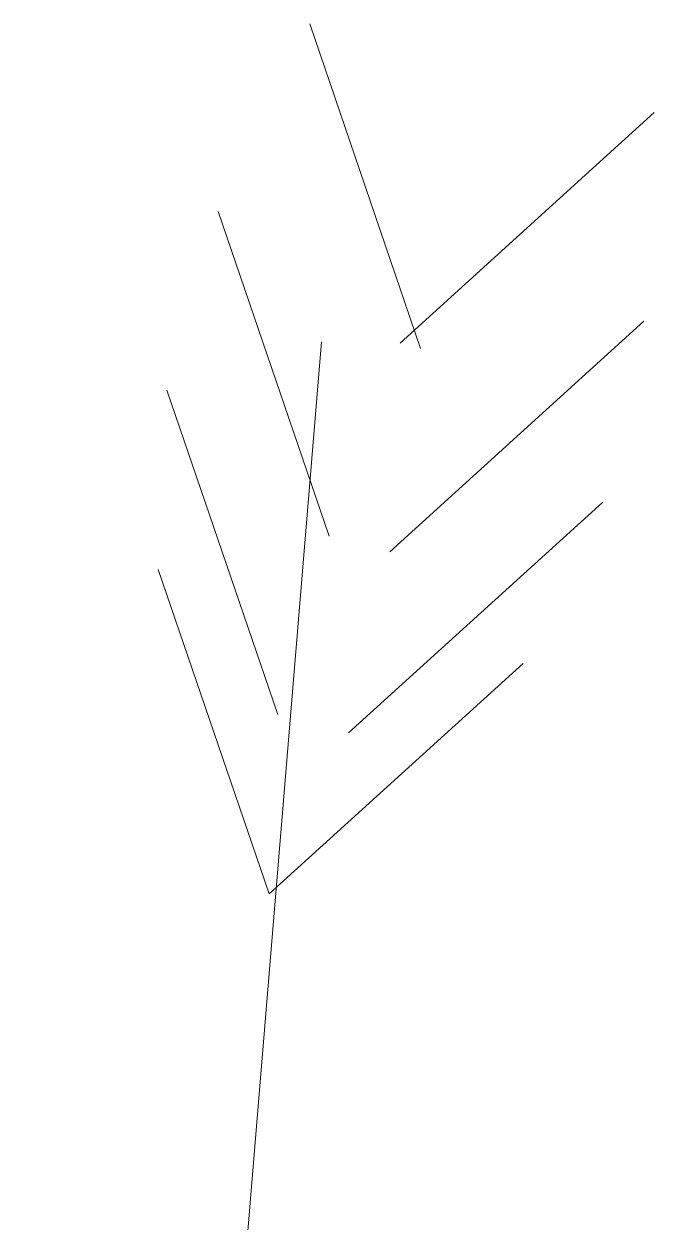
# Model space of a CAD drawing. Header units: metres. Extents: x 37 to 217, y 53 to 242.
# Drawn here: x 137.2343 to 137.2916, y 218.3775 to 218.4864 of the extents above; entities that cross this region are included whole.
import ezdxf

# ---------------------------------------------------------------- set-up
doc = ezdxf.new("R2010")
doc.units = ezdxf.units.M
doc.layers.add('DGPRO_Arboles existentes', color=7, linetype='Continuous')

# ---------------------------------------------------------------- blocks, each defined once
blk = doc.blocks.new('vista SUDS gris')
at = {"color": 252, "linetype": 'Continuous', "lineweight": 0, "elevation": -0.00001, "flags": 128}
for points in [[(2186.20496, 1015.50859), (2186.18996, 1015.5359)], [(2186.20306, 1015.50874), (2186.22218, 1015.53335)], [(2186.1997, 1015.49036), (2186.18469, 1015.51767)], [(2186.2054, 1015.48991), (2186.22451, 1015.51452)], [(2186.1979, 1015.47358), (2186.18289, 1015.50089)], [(2186.20453, 1015.47306), (2186.22365, 1015.49766)], [(2186.19995, 1015.4574), (2186.18494, 1015.4847)], [(2186.19995, 1015.4574), (2186.21907, 1015.482)]]:
    blk.add_lwpolyline(points, dxfattribs=at)
at = {"color": 252, "linetype": 'Continuous', "lineweight": 0, "elevation": -0.00001}
blk.add_lwpolyline([(2186.19599, 1015.50763), (2186.22196, 1015.22086), (2186.26808, 1014.93806)], dxfattribs=at)

msp = doc.modelspace()

# ---------------------------------------------------------------- block references
at = {"layer": 'DGPRO_Arboles existentes', "lineweight": 0, "rotation": 350.0872820195292}
msp.add_blockref('vista SUDS gris', (-2191.11456, -405.541), dxfattribs=at)

doc.saveas('drawing.dxf')
